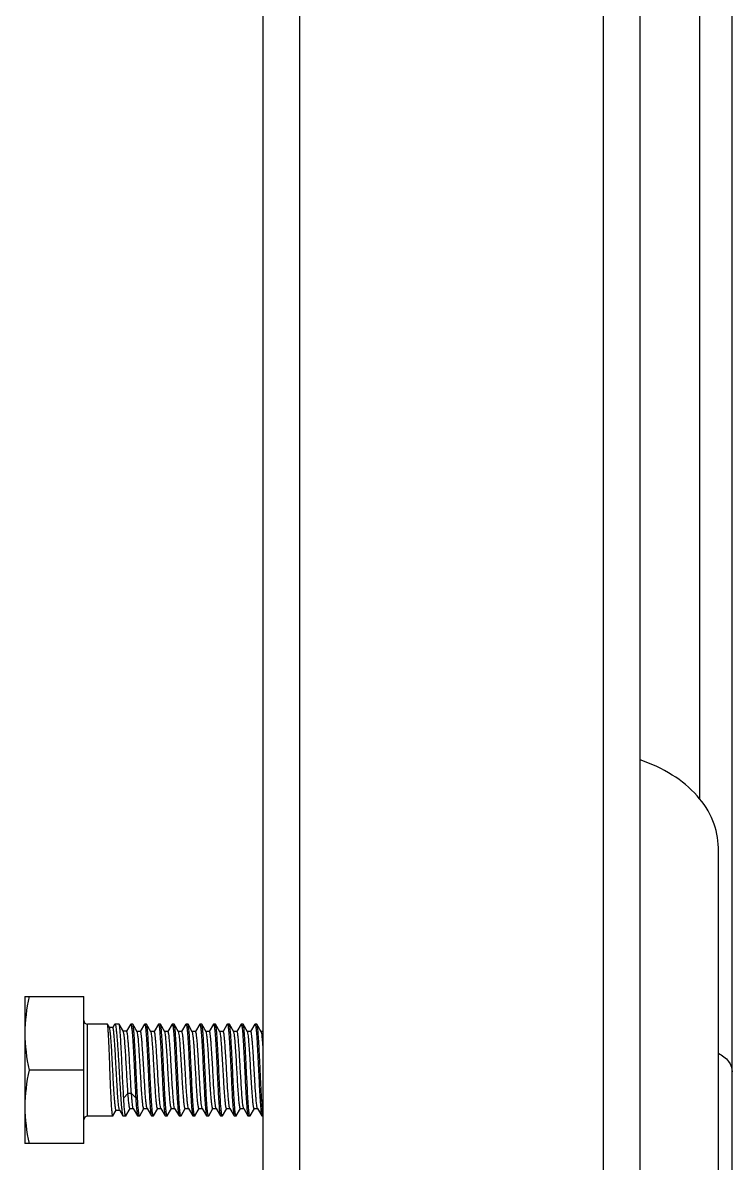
# Model space of a CAD drawing. Extents: x 4995099 to 5303443, y 4627657 to 4889583.
# Drawn here: x 5050194 to 5051052, y 4774135 to 4775515 of the extents above; entities that cross this region are included whole.
import ezdxf

# ---------------------------------------------------------------- set-up
doc = ezdxf.new("R2010")
doc.units = 0
doc.header["$LTSCALE"] = 1000
doc.header["$MEASUREMENT"] = 0
doc.layers.get('0').update_dxf_attribs({"color": 4, "linetype": 'CONTINUOUS'})

msp = doc.modelspace()

# ---------------------------------------------------------------- linework, layer by layer
at = {"linetype": 'Continuous'}
for p, q in [((5051051.9, 4773846.1), (5051051.9, 4777613.2)), ((5051013, 4774575.1), (5051013, 4777448.8)), ((5050484.7, 4773519.2), (5050484.7, 4777218.7)), ((5050529.2, 4773519.2), (5050529.2, 4777218.7)), ((5050896.2, 4773519.2), (5050896.2, 4777218.7)), ((5050940.7, 4773519.2), (5050940.7, 4777218.7)), ((5051035.2, 4773241.1), (5051035.2, 4774516.8)), ((5050196.6, 4774336.6), (5050267.8, 4774336.6)), ((5050196.6, 4774336.6), (5050196.6, 4774158.7)), ((5050267.8, 4774158.7), (5050267.8, 4774336.6)), ((5050296.3, 4774303.3), (5050272.3, 4774303.3)), ((5050272.3, 4774192), (5050272.3, 4774303.3)), ((5050296.4, 4774303.2), (5050296.3, 4774303.3)), ((5050298.8, 4774299.1), (5050296.4, 4774303.2)), ((5050302.9, 4774299.1), (5050298.8, 4774299.1)), ((5050298.9, 4774298.8), (5050298.8, 4774299.1)), ((5050305, 4774303), (5050302.8, 4774299.1)), ((5050305, 4774303), (5050305.4, 4774303.3)), ((5050310.4, 4774303.3), (5050305.4, 4774303.3)), ((5050310.6, 4774303.1), (5050310.4, 4774303.3)), ((5050315.7, 4774294.3), (5050310.6, 4774303.1)), ((5050319.6, 4774294.6), (5050315.6, 4774294.6)), ((5050324.4, 4774303), (5050319.5, 4774294.6)), ((5050324.4, 4774303), (5050324.6, 4774303.3)), ((5050326.9, 4774303.3), (5050324.6, 4774303.3)), ((5050327.1, 4774303.1), (5050326.9, 4774303.3)), ((5050332.4, 4774294), (5050327.1, 4774303.1)), ((5050336.3, 4774294.3), (5050332.3, 4774294.3)), ((5050341.3, 4774303.1), (5050336.2, 4774294.3)), ((5050341.3, 4774303.1), (5050341.5, 4774303.3)), ((5050343.6, 4774303.3), (5050341.5, 4774303.3)), ((5050343.8, 4774303.1), (5050343.6, 4774303.3)), ((5050349.1, 4774294), (5050343.8, 4774303.1)), ((5050353, 4774294.3), (5050348.9, 4774294.3)), ((5050358, 4774303.1), (5050352.9, 4774294.3)), ((5050358, 4774303.1), (5050358.2, 4774303.3)), ((5050360.3, 4774303.3), (5050358.2, 4774303.3)), ((5050360.5, 4774303.1), (5050360.3, 4774303.3)), ((5050365.8, 4774294), (5050360.5, 4774303.1)), ((5050369.7, 4774294.3), (5050365.6, 4774294.3)), ((5050374.6, 4774303.1), (5050369.5, 4774294.3)), ((5050374.6, 4774303.1), (5050374.9, 4774303.3)), ((5050377, 4774303.3), (5050374.9, 4774303.3)), ((5050377.2, 4774303.1), (5050377, 4774303.3)), ((5050382.4, 4774294), (5050377.2, 4774303.1)), ((5050386.3, 4774294.3), (5050382.3, 4774294.3)), ((5050391.3, 4774303.1), (5050386.2, 4774294.3)), ((5050391.3, 4774303.1), (5050391.5, 4774303.3)), ((5050393.6, 4774303.3), (5050391.5, 4774303.3)), ((5050393.9, 4774303.1), (5050393.6, 4774303.3)), ((5050399.1, 4774294), (5050393.9, 4774303.1)), ((5050403, 4774294.3), (5050399, 4774294.3)), ((5050408, 4774303.1), (5050402.9, 4774294.3)), ((5050408, 4774303.1), (5050408.2, 4774303.3)), ((5050410.3, 4774303.3), (5050408.2, 4774303.3)), ((5050410.5, 4774303.1), (5050410.3, 4774303.3)), ((5050415.8, 4774294), (5050410.5, 4774303.1)), ((5050419.7, 4774294.3), (5050415.7, 4774294.3)), ((5050424.7, 4774303.1), (5050419.6, 4774294.3)), ((5050424.7, 4774303.1), (5050424.9, 4774303.3)), ((5050427, 4774303.3), (5050424.9, 4774303.3)), ((5050427.2, 4774303.1), (5050427, 4774303.3)), ((5050432.5, 4774294), (5050427.2, 4774303.1)), ((5050436.4, 4774294.3), (5050432.4, 4774294.3)), ((5050441.4, 4774303.1), (5050436.3, 4774294.3)), ((5050441.4, 4774303.1), (5050441.6, 4774303.3)), ((5050443.7, 4774303.3), (5050441.6, 4774303.3)), ((5050443.9, 4774303.1), (5050443.7, 4774303.3)), ((5050449.2, 4774294), (5050443.9, 4774303.1)), ((5050453.1, 4774294.3), (5050449, 4774294.3)), ((5050458.1, 4774303.1), (5050452.9, 4774294.3)), ((5050458.1, 4774303.1), (5050458.3, 4774303.3)), ((5050460.4, 4774303.3), (5050458.3, 4774303.3)), ((5050460.6, 4774303.1), (5050460.4, 4774303.3)), ((5050465.9, 4774294), (5050460.6, 4774303.1)), ((5050469.8, 4774294.3), (5050465.7, 4774294.3)), ((5050474.7, 4774303.1), (5050469.6, 4774294.3)), ((5050474.7, 4774303.1), (5050475, 4774303.3)), ((5050477.1, 4774303.3), (5050475, 4774303.3)), ((5050477.3, 4774303.1), (5050477.1, 4774303.3)), ((5050482.5, 4774294), (5050477.3, 4774303.1)), ((5050484.7, 4774294.3), (5050482.4, 4774294.3)), ((5050267.8, 4774247.7), (5050201.6, 4774247.7)), ((5050381.3, 4774244.6), (5050381.1, 4774247.7)), ((5050395.7, 4774247.7), (5050395.9, 4774244.6)), ((5050321.3, 4774219.4), (5050316.1, 4774214)), ((5050325.5, 4774219.4), (5050321.3, 4774219.4)), ((5050330.7, 4774214), (5050325.5, 4774219.4)), ((5050303.1, 4774192.2), (5050307.2, 4774199.2)), ((5050307.1, 4774199.2), (5050311.1, 4774199.2)), ((5050311, 4774199.4), (5050315.1, 4774192.3)), ((5050318.8, 4774192.2), (5050323.9, 4774201)), ((5050323.8, 4774201), (5050327.8, 4774201)), ((5050327.7, 4774201.3), (5050332.9, 4774192.2)), ((5050335.5, 4774192.2), (5050340.6, 4774201)), ((5050340.5, 4774201), (5050344.5, 4774201)), ((5050344.4, 4774201.3), (5050344.3, 4774201.5)), ((5050344.4, 4774201.3), (5050349.6, 4774192.2)), ((5050352.1, 4774192.2), (5050357.3, 4774201)), ((5050357.2, 4774201), (5050361.2, 4774201)), ((5050361.1, 4774201.3), (5050361, 4774201.5)), ((5050361.1, 4774201.3), (5050366.3, 4774192.2)), ((5050368.8, 4774192.2), (5050374, 4774201)), ((5050373.8, 4774201), (5050377.9, 4774201)), ((5050377.7, 4774201.3), (5050377.6, 4774201.5)), ((5050377.7, 4774201.3), (5050383, 4774192.2)), ((5050385.5, 4774192.2), (5050390.6, 4774201)), ((5050390.5, 4774201), (5050394.6, 4774201)), ((5050394.4, 4774201.3), (5050399.7, 4774192.2)), ((5050402.2, 4774192.2), (5050407.3, 4774201)), ((5050407.2, 4774201), (5050411.2, 4774201)), ((5050411.1, 4774201.3), (5050411, 4774201.5)), ((5050411.1, 4774201.3), (5050416.4, 4774192.2)), ((5050418.9, 4774192.2), (5050424, 4774201)), ((5050423.9, 4774201), (5050427.9, 4774201)), ((5050427.8, 4774201.3), (5050427.7, 4774201.5)), ((5050427.8, 4774201.3), (5050433, 4774192.2)), ((5050435.6, 4774192.2), (5050440.7, 4774201)), ((5050440.6, 4774201), (5050444.6, 4774201)), ((5050444.5, 4774201.3), (5050444.3, 4774201.6)), ((5050444.5, 4774201.3), (5050449.7, 4774192.2)), ((5050452.2, 4774192.2), (5050457.4, 4774201)), ((5050457.2, 4774201), (5050461.3, 4774201)), ((5050461.2, 4774201.3), (5050466.4, 4774192.2)), ((5050468.9, 4774192.2), (5050474.1, 4774201)), ((5050473.9, 4774201), (5050478, 4774201)), ((5050477.8, 4774201.3), (5050477.7, 4774201.6)), ((5050477.8, 4774201.3), (5050483.1, 4774192.2)), ((5050303, 4774192), (5050272.3, 4774192)), ((5050303.1, 4774192.2), (5050303, 4774192)), ((5050315.1, 4774192.3), (5050315.4, 4774192)), ((5050318.6, 4774192), (5050315.4, 4774192)), ((5050318.8, 4774192.2), (5050318.6, 4774192)), ((5050335.2, 4774192), (5050333.2, 4774192)), ((5050335.5, 4774192.2), (5050335.2, 4774192)), ((5050349.6, 4774192.2), (5050349.8, 4774192)), ((5050351.9, 4774192), (5050349.8, 4774192)), ((5050352.1, 4774192.2), (5050351.9, 4774192)), ((5050366.3, 4774192.2), (5050366.5, 4774192)), ((5050368.6, 4774192), (5050366.5, 4774192)), ((5050368.8, 4774192.2), (5050368.6, 4774192)), ((5050383, 4774192.2), (5050383.2, 4774192)), ((5050385.3, 4774192), (5050383.2, 4774192)), ((5050385.5, 4774192.2), (5050385.3, 4774192)), ((5050402, 4774192), (5050399.9, 4774192)), ((5050402.2, 4774192.2), (5050402, 4774192)), ((5050416.4, 4774192.2), (5050416.6, 4774192)), ((5050418.7, 4774192), (5050416.6, 4774192)), ((5050418.9, 4774192.2), (5050418.7, 4774192)), ((5050433, 4774192.2), (5050433.3, 4774192)), ((5050435.3, 4774192), (5050433.3, 4774192)), ((5050435.6, 4774192.2), (5050435.3, 4774192)), ((5050449.7, 4774192.2), (5050449.9, 4774192)), ((5050452, 4774192), (5050449.9, 4774192)), ((5050452.2, 4774192.2), (5050452, 4774192)), ((5050466.4, 4774192.2), (5050466.6, 4774192)), ((5050468.7, 4774192), (5050466.6, 4774192)), ((5050468.9, 4774192.2), (5050468.7, 4774192)), ((5050483.1, 4774192.2), (5050483.3, 4774192)), ((5050484.7, 4774192), (5050483.3, 4774192)), ((5050267.8, 4774158.7), (5050196.6, 4774158.7))]:
    msp.add_line(p, q, dxfattribs=at)
msp.add_circle((5048410.5, 4773041), 1814.5, dxfattribs=at)
for centre, radius, start, end in [((5048410.5, 4773041), 1881.3, 6.8242, 173.1758), ((5050272.3, 4774307.7), 4.45, 180, 270), ((5050272.3, 4774187.6), 4.45, 90, 180)]:
    msp.add_arc(centre, radius, start, end, dxfattribs=at)
for points, knots in [([(5051035.2, 4774516.8), (5051035.2, 4774527.9), (5051030.4, 4774551.1), (5051010.3, 4774581.8), (5050979.4, 4774606.9), (5050954.3, 4774618.5), (5050940.8, 4774623.1)], [0, 0, 0, 0, 0.220446, 0.45627, 0.716078, 1, 1, 1, 1]), ([(5050299.5, 4774247.7), (5050299.3, 4774254.5), (5050298.9, 4774264.4), (5050298.4, 4774277.1), (5050298, 4774285.3), (5050297.6, 4774292.1), (5050297.3, 4774297.4), (5050296.9, 4774300.9), (5050296.7, 4774302.7), (5050296.4, 4774303.2)], [0, 0, 0, 0, 0.36864, 0.53657, 0.68548, 0.810114, 0.906077, 0.97003, 1, 1, 1, 1]), ([(5050307.1, 4774199.2), (5050306.9, 4774199.2), (5050306.7, 4774199.6), (5050306.5, 4774200.2), (5050306.2, 4774201.4), (5050305.9, 4774203.8), (5050305.4, 4774207.8), (5050304.9, 4774213.7), (5050304.4, 4774221), (5050303.9, 4774229.2), (5050303.4, 4774238.1), (5050302.8, 4774250.5), (5050302.1, 4774262.7), (5050301.5, 4774274.4), (5050301, 4774281.9), (5050300.5, 4774288.2), (5050300, 4774293.2), (5050299.5, 4774296.6), (5050299.2, 4774298.3), (5050298.9, 4774298.8)], [0, 0, 0, 0, 0.003488, 0.010904, 0.022688, 0.038824, 0.083607, 0.143647, 0.216697, 0.300025, 0.390537, 0.484902, 0.671459, 0.756962, 0.833182, 0.897479, 0.947675, 0.982144, 1, 1, 1, 1]), ([(5050311, 4774199.4), (5050310.7, 4774200), (5050310.4, 4774201.8), (5050309.8, 4774205.3), (5050309.4, 4774210.5), (5050308.9, 4774217.1), (5050308.4, 4774224.8), (5050307.7, 4774236.6), (5050307, 4774248.9), (5050306.4, 4774261.3), (5050305.9, 4774270.1), (5050305.4, 4774278.1), (5050304.9, 4774285.1), (5050304.4, 4774290.8), (5050304, 4774295), (5050303.5, 4774297.6), (5050303.2, 4774298.7), (5050303, 4774299.1), (5050302.9, 4774299.1)], [0, 0, 0, 0, 0.018844, 0.055045, 0.107437, 0.174076, 0.252464, 0.339678, 0.527511, 0.621285, 0.710453, 0.791854, 0.862644, 0.920393, 0.963178, 0.989688, 0.996707, 1, 1, 1, 1]), ([(5050305.4, 4774303.3), (5050305.5, 4774303.3), (5050305.8, 4774302.8), (5050306.3, 4774301.5), (5050306.8, 4774298.4), (5050307.4, 4774293.3), (5050308, 4774286.5), (5050308.6, 4774278.2), (5050309.3, 4774268.7), (5050309.9, 4774258.4), (5050310.3, 4774251.3), (5050310.5, 4774247.7)], [0, 0, 0, 0, 0.007547, 0.022985, 0.080637, 0.173055, 0.296975, 0.447746, 0.61965, 0.806111, 1, 1, 1, 1]), ([(5050314.4, 4774247.7), (5050314.1, 4774254.4), (5050313.6, 4774264.3), (5050313, 4774276.8), (5050312.5, 4774285), (5050312.1, 4774291.8), (5050311.6, 4774297.2), (5050311.1, 4774300.7), (5050310.9, 4774302.6), (5050310.6, 4774303.1)], [0, 0, 0, 0, 0.365079, 0.53175, 0.679987, 0.804667, 0.901508, 0.967249, 1, 1, 1, 1]), ([(5050321.3, 4774219.4), (5050320.8, 4774227), (5050320.1, 4774238.8), (5050319.2, 4774254.4), (5050318.6, 4774266.1), (5050317.9, 4774276.4), (5050317.3, 4774283.9), (5050316.8, 4774288.7), (5050316.5, 4774291.3), (5050316.1, 4774293.1), (5050315.9, 4774294), (5050315.7, 4774294.3)], [0, 0, 0, 0, 0.303539, 0.468638, 0.62733, 0.768529, 0.882427, 0.926602, 0.961222, 0.985757, 1, 1, 1, 1]), ([(5050325.5, 4774219.4), (5050325.2, 4774223.2), (5050324.7, 4774231.2), (5050324, 4774243.5), (5050323.3, 4774256.1), (5050322.6, 4774268.1), (5050322, 4774277.2), (5050321.5, 4774283.5), (5050321.1, 4774287.3), (5050320.8, 4774290.3), (5050320.4, 4774292.6), (5050320.1, 4774293.8), (5050319.8, 4774294.6), (5050319.6, 4774294.6)], [0, 0, 0, 0, 0.15003, 0.317321, 0.489066, 0.652114, 0.794019, 0.853588, 0.904016, 0.944371, 0.97394, 0.992316, 1, 1, 1, 1]), ([(5050324.6, 4774303.3), (5050324.8, 4774303.3), (5050325, 4774302.8), (5050325.2, 4774302.1), (5050325.5, 4774300.7), (5050325.9, 4774297.9), (5050326.4, 4774293.3), (5050326.9, 4774286.5), (5050327.4, 4774278.2), (5050327.9, 4774268.7), (5050328.5, 4774258.4), (5050328.8, 4774251.3), (5050329, 4774247.7)], [0, 0, 0, 0, 0.006868, 0.022, 0.046199, 0.079427, 0.17181, 0.295831, 0.44681, 0.618994, 0.805771, 1, 1, 1, 1]), ([(5050331.1, 4774247.7), (5050330.8, 4774254.4), (5050330.3, 4774264.2), (5050329.6, 4774276.8), (5050329.1, 4774284.9), (5050328.7, 4774291.7), (5050328.2, 4774297.1), (5050327.7, 4774300.6), (5050327.4, 4774302.5), (5050327.1, 4774303.1)], [0, 0, 0, 0, 0.364025, 0.530311, 0.678341, 0.803035, 0.90014, 0.966414, 1, 1, 1, 1]), ([(5050340.5, 4774201), (5050340.4, 4774201), (5050340.1, 4774201.4), (5050339.8, 4774202.4), (5050339.3, 4774204.9), (5050338.9, 4774208.9), (5050338.4, 4774214.3), (5050337.9, 4774220.9), (5050337.4, 4774228.5), (5050336.9, 4774236.7), (5050336.3, 4774248.3), (5050335.6, 4774259.7), (5050334.9, 4774270.6), (5050334.5, 4774277.7), (5050334, 4774283.8), (5050333.5, 4774288.5), (5050333, 4774291.8), (5050332.7, 4774293.5), (5050332.4, 4774294)], [0, 0, 0, 0, 0.003515, 0.010772, 0.037949, 0.081609, 0.140308, 0.211978, 0.294061, 0.383612, 0.477415, 0.664253, 0.750571, 0.827952, 0.893624, 0.945254, 0.981055, 1, 1, 1, 1]), ([(5050344.3, 4774201.5), (5050344, 4774202.1), (5050343.7, 4774204), (5050343.2, 4774207.5), (5050342.7, 4774212.4), (5050342, 4774221.3), (5050341.2, 4774234.2), (5050340.5, 4774248), (5050339.8, 4774259.3), (5050339.3, 4774267.4), (5050338.8, 4774274.9), (5050338.3, 4774281.3), (5050337.9, 4774286.6), (5050337.4, 4774290.5), (5050337, 4774292.9), (5050336.6, 4774293.9), (5050336.4, 4774294.3), (5050336.3, 4774294.3)], [0, 0, 0, 0, 0.022098, 0.060554, 0.114206, 0.18123, 0.34569, 0.53115, 0.623722, 0.711849, 0.792446, 0.862698, 0.92016, 0.962863, 0.989437, 0.99654, 1, 1, 1, 1]), ([(5050341.5, 4774303.3), (5050341.6, 4774303.3), (5050341.9, 4774302.8), (5050342.1, 4774302.1), (5050342.3, 4774300.7), (5050342.7, 4774297.9), (5050343.1, 4774293.3), (5050343.6, 4774286.5), (5050344.1, 4774278.1), (5050344.6, 4774268.7), (5050345.2, 4774258.4), (5050345.5, 4774251.3), (5050345.7, 4774247.7)], [0, 0, 0, 0, 0.006693, 0.021771, 0.045952, 0.079179, 0.171588, 0.295652, 0.446676, 0.6189, 0.805722, 1, 1, 1, 1]), ([(5050347.8, 4774247.7), (5050347.4, 4774254.4), (5050347, 4774264.2), (5050346.3, 4774276.8), (5050345.8, 4774284.9), (5050345.3, 4774291.7), (5050344.9, 4774297.1), (5050344.4, 4774300.6), (5050344.1, 4774302.5), (5050343.8, 4774303.1)], [0, 0, 0, 0, 0.364027, 0.530312, 0.678339, 0.803032, 0.900139, 0.966415, 1, 1, 1, 1]), ([(5050357.2, 4774201), (5050357, 4774201), (5050356.8, 4774201.4), (5050356.5, 4774202.4), (5050356, 4774204.9), (5050355.6, 4774208.9), (5050355.1, 4774214.3), (5050354.6, 4774220.9), (5050354.1, 4774228.5), (5050353.6, 4774236.7), (5050352.9, 4774248.3), (5050352.3, 4774259.7), (5050351.6, 4774270.6), (5050351.1, 4774277.7), (5050350.6, 4774283.8), (5050350.2, 4774288.5), (5050349.7, 4774291.8), (5050349.4, 4774293.5), (5050349.1, 4774294)], [0, 0, 0, 0, 0.003515, 0.010772, 0.037949, 0.081609, 0.140308, 0.211978, 0.294061, 0.383612, 0.477415, 0.664253, 0.750571, 0.827952, 0.893624, 0.945254, 0.981055, 1, 1, 1, 1]), ([(5050361, 4774201.5), (5050360.7, 4774202.1), (5050360.4, 4774204), (5050359.9, 4774207.5), (5050359.4, 4774212.5), (5050358.7, 4774221.3), (5050357.9, 4774234.3), (5050357.1, 4774248), (5050356.5, 4774259.4), (5050356, 4774267.5), (5050355.5, 4774274.9), (5050355, 4774281.3), (5050354.5, 4774286.6), (5050354.1, 4774290.5), (5050353.7, 4774292.9), (5050353.3, 4774293.9), (5050353.1, 4774294.3), (5050353, 4774294.3)], [0, 0, 0, 0, 0.022237, 0.060809, 0.11455, 0.181633, 0.346125, 0.531524, 0.624042, 0.712107, 0.792639, 0.862829, 0.920237, 0.962898, 0.989446, 0.996542, 1, 1, 1, 1]), ([(5050358.2, 4774303.3), (5050358.3, 4774303.3), (5050358.6, 4774302.8), (5050358.7, 4774302.1), (5050359, 4774300.7), (5050359.4, 4774297.9), (5050359.8, 4774293.3), (5050360.3, 4774286.5), (5050360.8, 4774278.1), (5050361.3, 4774268.7), (5050361.8, 4774258.4), (5050362.2, 4774251.3), (5050362.4, 4774247.7)], [0, 0, 0, 0, 0.006696, 0.021778, 0.045963, 0.079194, 0.171608, 0.295673, 0.446692, 0.618909, 0.805729, 1, 1, 1, 1]), ([(5050364.4, 4774247.7), (5050364.1, 4774254.4), (5050363.7, 4774264.2), (5050363, 4774276.8), (5050362.5, 4774284.9), (5050362, 4774291.7), (5050361.6, 4774297.1), (5050361.1, 4774300.6), (5050360.8, 4774302.5), (5050360.5, 4774303.1)], [0, 0, 0, 0, 0.364034, 0.530325, 0.678352, 0.803041, 0.900142, 0.966414, 1, 1, 1, 1]), ([(5050373.8, 4774201), (5050373.7, 4774201), (5050373.5, 4774201.4), (5050373.2, 4774202.4), (5050372.7, 4774204.9), (5050372.3, 4774208.9), (5050371.8, 4774214.3), (5050371.3, 4774220.9), (5050370.8, 4774228.5), (5050370.3, 4774236.7), (5050369.6, 4774248.3), (5050369, 4774259.7), (5050368.3, 4774270.6), (5050367.8, 4774277.7), (5050367.3, 4774283.8), (5050366.9, 4774288.5), (5050366.4, 4774291.8), (5050366.1, 4774293.5), (5050365.8, 4774294)], [0, 0, 0, 0, 0.003515, 0.010772, 0.037949, 0.081609, 0.140308, 0.211978, 0.294061, 0.383612, 0.477416, 0.664253, 0.750571, 0.827952, 0.893624, 0.945254, 0.981055, 1, 1, 1, 1]), ([(5050377.6, 4774201.5), (5050377.4, 4774202.2), (5050377, 4774204), (5050376.6, 4774207.6), (5050376.1, 4774212.5), (5050375.4, 4774221.4), (5050374.6, 4774234.3), (5050373.8, 4774248), (5050373.2, 4774259.4), (5050372.7, 4774267.5), (5050372.2, 4774274.9), (5050371.7, 4774281.3), (5050371.2, 4774286.6), (5050370.8, 4774290.5), (5050370.3, 4774292.9), (5050370, 4774293.9), (5050369.8, 4774294.3), (5050369.7, 4774294.3)], [0, 0, 0, 0, 0.022376, 0.061065, 0.114893, 0.182035, 0.346559, 0.531898, 0.624361, 0.712364, 0.792832, 0.86296, 0.920314, 0.962934, 0.989455, 0.996544, 1, 1, 1, 1]), ([(5050374.9, 4774303.3), (5050375, 4774303.3), (5050375.2, 4774302.8), (5050375.4, 4774302.1), (5050375.7, 4774300.7), (5050376.1, 4774297.9), (5050376.5, 4774293.3), (5050377, 4774286.5), (5050377.5, 4774278.2), (5050378, 4774268.7), (5050378.5, 4774258.4), (5050378.9, 4774251.3), (5050379, 4774247.7)], [0, 0, 0, 0, 0.006683, 0.021751, 0.045922, 0.07914, 0.171535, 0.295594, 0.446618, 0.618857, 0.805703, 1, 1, 1, 1]), ([(5050381.1, 4774247.7), (5050380.8, 4774254.4), (5050380.3, 4774264.2), (5050379.7, 4774276.8), (5050379.2, 4774284.9), (5050378.7, 4774291.7), (5050378.3, 4774297.1), (5050377.8, 4774300.6), (5050377.5, 4774302.5), (5050377.2, 4774303.1)], [0, 0, 0, 0, 0.364016, 0.530299, 0.678328, 0.803022, 0.900132, 0.966412, 1, 1, 1, 1]), ([(5050386.5, 4774245.1), (5050386.2, 4774251), (5050385.7, 4774259.5), (5050385, 4774270.5), (5050384.5, 4774277.6), (5050384, 4774283.7), (5050383.6, 4774288.5), (5050383, 4774291.8), (5050382.7, 4774293.5), (5050382.4, 4774294)], [0, 0, 0, 0, 0.357179, 0.522363, 0.670515, 0.796289, 0.895183, 0.963748, 1, 1, 1, 1]), ([(5050390.7, 4774245.1), (5050390.5, 4774248.3), (5050390.1, 4774254.5), (5050389.6, 4774263.5), (5050389.1, 4774271.9), (5050388.6, 4774279.3), (5050388, 4774285.3), (5050387.6, 4774289.5), (5050387.2, 4774292), (5050386.9, 4774293.2), (5050386.7, 4774293.9), (5050386.5, 4774294.3), (5050386.3, 4774294.3)], [0, 0, 0, 0, 0.191103, 0.376469, 0.548513, 0.700189, 0.825314, 0.918839, 0.952565, 0.977198, 0.992701, 1, 1, 1, 1]), ([(5050391.5, 4774303.3), (5050391.7, 4774303.3), (5050391.9, 4774302.8), (5050392.1, 4774302.1), (5050392.4, 4774300.7), (5050392.7, 4774297.9), (5050393.2, 4774293.3), (5050393.7, 4774286.5), (5050394.2, 4774278.2), (5050394.7, 4774268.7), (5050395.2, 4774258.4), (5050395.5, 4774251.3), (5050395.7, 4774247.7)], [0, 0, 0, 0, 0.006671, 0.021725, 0.045886, 0.079098, 0.171491, 0.295553, 0.446588, 0.618835, 0.805687, 1, 1, 1, 1]), ([(5050397.8, 4774247.7), (5050397.5, 4774254.4), (5050397, 4774264.2), (5050396.4, 4774276.8), (5050395.9, 4774284.9), (5050395.4, 4774291.7), (5050395, 4774297.1), (5050394.4, 4774300.6), (5050394.2, 4774302.5), (5050393.9, 4774303.1)], [0, 0, 0, 0, 0.364022, 0.530315, 0.678347, 0.803036, 0.900137, 0.966413, 1, 1, 1, 1]), ([(5050407.2, 4774201), (5050407.1, 4774201), (5050406.8, 4774201.4), (5050406.5, 4774202.4), (5050406.1, 4774204.9), (5050405.6, 4774208.9), (5050405.1, 4774214.3), (5050404.6, 4774220.9), (5050404.1, 4774228.5), (5050403.7, 4774236.7), (5050403, 4774248.3), (5050402.3, 4774259.7), (5050401.7, 4774270.6), (5050401.2, 4774277.7), (5050400.7, 4774283.8), (5050400.2, 4774288.5), (5050399.7, 4774291.8), (5050399.4, 4774293.5), (5050399.1, 4774294)], [0, 0, 0, 0, 0.003516, 0.010772, 0.037949, 0.081609, 0.140308, 0.211978, 0.294061, 0.383612, 0.477416, 0.664254, 0.750571, 0.827952, 0.893624, 0.945254, 0.981055, 1, 1, 1, 1]), ([(5050411, 4774201.5), (5050410.7, 4774202.2), (5050410.4, 4774204.1), (5050409.9, 4774207.6), (5050409.4, 4774212.6), (5050408.8, 4774221.5), (5050408, 4774234.4), (5050407.2, 4774248.1), (5050406.5, 4774259.5), (5050406, 4774267.5), (5050405.5, 4774274.9), (5050405.1, 4774281.4), (5050404.6, 4774286.6), (5050404.1, 4774290.5), (5050403.7, 4774292.9), (5050403.4, 4774293.9), (5050403.1, 4774294.3), (5050403, 4774294.3)], [0, 0, 0, 0, 0.022654, 0.061574, 0.115578, 0.182837, 0.347426, 0.532643, 0.624999, 0.712877, 0.793216, 0.863221, 0.920468, 0.963004, 0.989473, 0.996549, 1, 1, 1, 1]), ([(5050408.2, 4774303.3), (5050408.4, 4774303.3), (5050408.6, 4774302.8), (5050408.8, 4774302.1), (5050409.1, 4774300.7), (5050409.4, 4774297.9), (5050409.9, 4774293.3), (5050410.4, 4774286.5), (5050410.9, 4774278.2), (5050411.4, 4774268.7), (5050411.9, 4774258.4), (5050412.2, 4774251.3), (5050412.4, 4774247.7)], [0, 0, 0, 0, 0.006673, 0.021728, 0.04589, 0.079102, 0.171488, 0.295544, 0.446579, 0.618833, 0.80569, 1, 1, 1, 1]), ([(5050414.5, 4774247.7), (5050414.2, 4774254.4), (5050413.7, 4774264.2), (5050413, 4774276.8), (5050412.6, 4774284.9), (5050412.1, 4774291.7), (5050411.6, 4774297.1), (5050411.1, 4774300.6), (5050410.9, 4774302.5), (5050410.5, 4774303.1)], [0, 0, 0, 0, 0.364021, 0.530312, 0.678344, 0.803036, 0.900139, 0.966413, 1, 1, 1, 1]), ([(5050423.9, 4774201), (5050423.8, 4774201), (5050423.5, 4774201.4), (5050423.2, 4774202.4), (5050422.8, 4774204.9), (5050422.3, 4774208.9), (5050421.8, 4774214.3), (5050421.3, 4774220.9), (5050420.8, 4774228.5), (5050420.3, 4774236.7), (5050419.7, 4774248.3), (5050419, 4774259.7), (5050418.4, 4774270.6), (5050417.9, 4774277.7), (5050417.4, 4774283.8), (5050416.9, 4774288.5), (5050416.4, 4774291.8), (5050416.1, 4774293.5), (5050415.8, 4774294)], [0, 0, 0, 0, 0.003516, 0.010771, 0.037949, 0.081609, 0.140308, 0.211978, 0.294061, 0.383613, 0.477416, 0.664254, 0.750571, 0.827952, 0.893624, 0.945254, 0.981055, 1, 1, 1, 1]), ([(5050427.7, 4774201.5), (5050427.4, 4774202.2), (5050427.1, 4774204.1), (5050426.6, 4774207.7), (5050426.1, 4774212.6), (5050425.4, 4774221.5), (5050424.6, 4774234.4), (5050423.9, 4774248.2), (5050423.2, 4774259.5), (5050422.7, 4774267.6), (5050422.2, 4774275), (5050421.8, 4774281.4), (5050421.3, 4774286.6), (5050420.8, 4774290.5), (5050420.4, 4774292.9), (5050420.1, 4774293.9), (5050419.8, 4774294.3), (5050419.7, 4774294.3)], [0, 0, 0, 0, 0.022792, 0.061828, 0.11592, 0.183237, 0.347858, 0.533014, 0.625317, 0.713133, 0.793408, 0.863351, 0.920544, 0.963039, 0.989482, 0.996551, 1, 1, 1, 1]), ([(5050424.9, 4774303.3), (5050425, 4774303.3), (5050425.3, 4774302.8), (5050425.5, 4774302.1), (5050425.7, 4774300.7), (5050426.1, 4774297.9), (5050426.6, 4774293.3), (5050427, 4774286.5), (5050427.6, 4774278.2), (5050428.1, 4774268.7), (5050428.6, 4774258.4), (5050428.9, 4774251.3), (5050429.1, 4774247.7)], [0, 0, 0, 0, 0.006683, 0.021749, 0.045921, 0.079139, 0.171536, 0.295597, 0.446627, 0.618868, 0.805705, 1, 1, 1, 1]), ([(5050431.2, 4774247.7), (5050430.9, 4774254.4), (5050430.4, 4774264.2), (5050429.7, 4774276.8), (5050429.2, 4774284.9), (5050428.8, 4774291.7), (5050428.3, 4774297.1), (5050427.8, 4774300.6), (5050427.5, 4774302.5), (5050427.2, 4774303.1)], [0, 0, 0, 0, 0.364024, 0.530311, 0.678341, 0.803035, 0.90014, 0.966414, 1, 1, 1, 1]), ([(5050440.6, 4774201), (5050440.5, 4774201), (5050440.2, 4774201.4), (5050439.9, 4774202.4), (5050439.4, 4774204.9), (5050439, 4774208.9), (5050438.5, 4774214.3), (5050438, 4774220.9), (5050437.5, 4774228.5), (5050437, 4774236.7), (5050436.4, 4774248.3), (5050435.7, 4774259.7), (5050435, 4774270.6), (5050434.5, 4774277.7), (5050434.1, 4774283.8), (5050433.6, 4774288.5), (5050433.1, 4774291.8), (5050432.8, 4774293.5), (5050432.5, 4774294)], [0, 0, 0, 0, 0.003516, 0.010771, 0.037949, 0.081609, 0.140308, 0.211978, 0.294061, 0.383613, 0.477416, 0.664254, 0.750571, 0.827952, 0.893624, 0.945254, 0.981055, 1, 1, 1, 1]), ([(5050444.3, 4774201.6), (5050444.1, 4774202.2), (5050443.7, 4774204.1), (5050443.3, 4774207.7), (5050442.8, 4774212.7), (5050442.1, 4774221.6), (5050441.3, 4774234.5), (5050440.5, 4774248.2), (5050439.9, 4774259.5), (5050439.4, 4774267.6), (5050438.9, 4774275), (5050438.4, 4774281.4), (5050438, 4774286.7), (5050437.5, 4774290.5), (5050437.1, 4774292.9), (5050436.7, 4774293.9), (5050436.5, 4774294.3), (5050436.4, 4774294.3)], [0, 0, 0, 0, 0.022931, 0.062083, 0.116262, 0.183637, 0.34829, 0.533386, 0.625634, 0.713389, 0.793599, 0.863481, 0.920621, 0.963074, 0.989491, 0.996553, 1, 1, 1, 1]), ([(5050441.6, 4774303.3), (5050441.7, 4774303.3), (5050442, 4774302.8), (5050442.2, 4774302.1), (5050442.4, 4774300.7), (5050442.8, 4774297.9), (5050443.2, 4774293.3), (5050443.7, 4774286.5), (5050444.2, 4774278.1), (5050444.7, 4774268.7), (5050445.3, 4774258.4), (5050445.6, 4774251.3), (5050445.8, 4774247.7)], [0, 0, 0, 0, 0.006692, 0.02177, 0.045951, 0.079177, 0.171585, 0.295649, 0.446674, 0.618898, 0.805721, 1, 1, 1, 1]), ([(5050446.4, 4774276.3), (5050446.2, 4774279.8), (5050445.9, 4774286), (5050445.3, 4774293.2), (5050444.9, 4774297.8), (5050444.6, 4774300.2), (5050444.3, 4774301.9), (5050444.1, 4774302.8), (5050443.9, 4774303.1)], [0, 0, 0, 0, 0.386254, 0.691736, 0.808776, 0.899775, 0.963628, 1, 1, 1, 1]), ([(5050451.6, 4774271.7), (5050451.5, 4774274.5), (5050451.1, 4774279.7), (5050450.5, 4774286.3), (5050450, 4774290.7), (5050449.5, 4774293), (5050449.3, 4774293.8), (5050449.2, 4774294)], [0, 0, 0, 0, 0.381097, 0.684377, 0.893928, 0.960143, 1, 1, 1, 1]), ([(5050455.8, 4774271.7), (5050455.6, 4774274.8), (5050455.3, 4774279.2), (5050454.8, 4774284.7), (5050454.5, 4774288), (5050454.2, 4774290.6), (5050453.8, 4774292.5), (5050453.6, 4774293.6), (5050453.2, 4774294.3), (5050453.1, 4774294.3)], [0, 0, 0, 0, 0.410879, 0.581806, 0.725913, 0.840918, 0.925076, 0.977487, 1, 1, 1, 1]), ([(5050458.3, 4774303.3), (5050458.5, 4774303.3), (5050458.8, 4774302.4), (5050459, 4774301.2), (5050459.4, 4774298.9), (5050459.7, 4774295.8), (5050460, 4774291.9), (5050460.5, 4774285.3), (5050460.8, 4774280), (5050461, 4774276.3)], [0, 0, 0, 0, 0.021095, 0.073096, 0.157182, 0.272316, 0.416719, 0.588047, 1, 1, 1, 1]), ([(5050464.5, 4774247.7), (5050464.2, 4774254.4), (5050463.8, 4774264.2), (5050463.1, 4774276.8), (5050462.6, 4774284.9), (5050462.1, 4774291.7), (5050461.7, 4774297.1), (5050461.2, 4774300.6), (5050460.9, 4774302.5), (5050460.6, 4774303.1)], [0, 0, 0, 0, 0.364034, 0.530327, 0.678354, 0.803043, 0.900143, 0.966415, 1, 1, 1, 1]), ([(5050473.9, 4774201), (5050473.8, 4774201), (5050473.6, 4774201.4), (5050473.2, 4774202.4), (5050472.8, 4774204.9), (5050472.4, 4774208.9), (5050471.9, 4774214.3), (5050471.4, 4774220.9), (5050470.9, 4774228.5), (5050470.4, 4774236.7), (5050469.7, 4774248.3), (5050469.1, 4774259.7), (5050468.4, 4774270.6), (5050467.9, 4774277.7), (5050467.4, 4774283.8), (5050467, 4774288.5), (5050466.5, 4774291.8), (5050466.1, 4774293.5), (5050465.9, 4774294)], [0, 0, 0, 0, 0.003516, 0.010771, 0.037949, 0.081609, 0.140308, 0.211978, 0.294061, 0.383613, 0.477416, 0.664254, 0.750571, 0.827952, 0.893624, 0.945254, 0.981055, 1, 1, 1, 1]), ([(5050477.7, 4774201.6), (5050477.4, 4774202.3), (5050477.1, 4774204.2), (5050476.6, 4774207.8), (5050476.2, 4774212.8), (5050475.5, 4774221.6), (5050474.7, 4774234.6), (5050473.9, 4774248.3), (5050473.2, 4774259.6), (5050472.8, 4774267.7), (5050472.3, 4774275), (5050471.8, 4774281.4), (5050471.3, 4774286.7), (5050470.9, 4774290.5), (5050470.4, 4774292.9), (5050470.1, 4774293.9), (5050469.9, 4774294.3), (5050469.8, 4774294.3)], [0, 0, 0, 0, 0.023208, 0.06259, 0.116944, 0.184435, 0.349152, 0.534126, 0.626268, 0.713899, 0.79398, 0.86374, 0.920773, 0.963144, 0.989509, 0.996558, 1, 1, 1, 1]), ([(5050475, 4774303.3), (5050475.1, 4774303.3), (5050475.3, 4774302.8), (5050475.5, 4774302.1), (5050475.8, 4774300.7), (5050476.2, 4774297.9), (5050476.6, 4774293.3), (5050477.1, 4774286.5), (5050477.6, 4774278.2), (5050478.1, 4774268.7), (5050478.6, 4774258.4), (5050479, 4774251.3), (5050479.1, 4774247.7)], [0, 0, 0, 0, 0.006682, 0.021748, 0.045918, 0.079135, 0.171528, 0.295585, 0.446611, 0.618853, 0.805701, 1, 1, 1, 1]), ([(5050481.2, 4774247.7), (5050480.9, 4774254.4), (5050480.4, 4774264.2), (5050479.8, 4774276.8), (5050479.3, 4774284.9), (5050478.8, 4774291.7), (5050478.4, 4774297.1), (5050477.9, 4774300.6), (5050477.6, 4774302.5), (5050477.3, 4774303.1)], [0, 0, 0, 0, 0.364017, 0.530302, 0.678331, 0.803024, 0.900132, 0.966412, 1, 1, 1, 1]), ([(5050484.7, 4774276.2), (5050484.5, 4774278.5), (5050484.2, 4774282.5), (5050483.7, 4774287.9), (5050483.2, 4774291.5), (5050482.9, 4774293.5), (5050482.5, 4774294)], [0, 0, 0, 0, 0.381924, 0.683092, 0.891493, 1, 1, 1, 1]), ([(5050447.9, 4774247.7), (5050447.7, 4774250.2), (5050447.3, 4774259.7), (5050446.8, 4774269.3), (5050446.4, 4774276.3)], [0, 0, 0, 0, 0.261816, 1, 1, 1, 1]), ([(5050461, 4774276.3), (5050461.1, 4774274.1), (5050461.6, 4774264.5), (5050462.1, 4774255), (5050462.4, 4774247.7)], [0, 0, 0, 0, 0.233581, 1, 1, 1, 1]), ([(5050457.2, 4774201), (5050457.1, 4774201), (5050456.8, 4774201.8), (5050456.5, 4774202.9), (5050456.1, 4774204.9), (5050455.8, 4774207.6), (5050455.5, 4774211.1), (5050455, 4774216.8), (5050454.4, 4774225.2), (5050453.7, 4774236.4), (5050453, 4774248.3), (5050452.4, 4774260.1), (5050451.9, 4774267.9), (5050451.6, 4774271.7)], [0, 0, 0, 0, 0.007549, 0.025288, 0.053782, 0.092698, 0.14142, 0.199125, 0.337396, 0.498012, 0.669894, 0.841157, 1, 1, 1, 1]), ([(5050461.2, 4774201.3), (5050461, 4774201.6), (5050460.8, 4774202.4), (5050460.2, 4774205.1), (5050459.7, 4774210), (5050459.1, 4774217.7), (5050458.4, 4774227.2), (5050457.8, 4774238), (5050456.9, 4774253), (5050456.3, 4774264.3), (5050455.8, 4774271.7)], [0, 0, 0, 0, 0.014139, 0.038106, 0.114569, 0.22512, 0.362916, 0.519336, 0.684562, 1, 1, 1, 1]), ([(5051035.3, 4774268), (5051040, 4774265.7), (5051048.2, 4774259.8), (5051051.9, 4774250), (5051051.9, 4774245.5)], [0, 0, 0, 0, 0.538137, 1, 1, 1, 1]), ([(5050303, 4774192), (5050302.8, 4774192), (5050302.6, 4774192.5), (5050302.5, 4774193.2), (5050302.3, 4774194.6), (5050302, 4774197.4), (5050301.6, 4774202), (5050301.2, 4774208.8), (5050300.8, 4774217.1), (5050300.3, 4774226.6), (5050299.9, 4774236.9), (5050299.7, 4774244), (5050299.5, 4774247.7)], [0, 0, 0, 0, 0.006203, 0.021073, 0.045141, 0.078305, 0.170688, 0.294821, 0.44599, 0.618417, 0.805472, 1, 1, 1, 1]), ([(5050310.5, 4774247.7), (5050310.9, 4774241), (5050311.4, 4774231.2), (5050312.2, 4774218.8), (5050312.8, 4774210.7), (5050313.3, 4774203.8), (5050313.9, 4774198.5), (5050314.4, 4774194.8), (5050314.8, 4774192.9), (5050315.1, 4774192.3)], [0, 0, 0, 0, 0.361155, 0.526427, 0.673911, 0.798642, 0.896457, 0.964179, 1, 1, 1, 1]), ([(5050316.1, 4774214), (5050316, 4774216.5), (5050315.3, 4774227.7), (5050314.8, 4774239), (5050314.4, 4774247.7)], [0, 0, 0, 0, 0.22604, 1, 1, 1, 1]), ([(5050329, 4774247.7), (5050329.1, 4774244.7), (5050329.7, 4774233.4), (5050330.2, 4774222.2), (5050330.7, 4774214)], [0, 0, 0, 0, 0.2673, 1, 1, 1, 1]), ([(5050335.2, 4774192), (5050335.1, 4774192), (5050334.9, 4774192.5), (5050334.7, 4774193.2), (5050334.4, 4774194.6), (5050334.1, 4774197.4), (5050333.6, 4774202), (5050333.1, 4774208.8), (5050332.6, 4774217.2), (5050332.1, 4774226.6), (5050331.6, 4774236.9), (5050331.2, 4774244), (5050331.1, 4774247.7)], [0, 0, 0, 0, 0.006697, 0.021779, 0.045964, 0.079194, 0.171609, 0.295674, 0.446694, 0.618911, 0.805729, 1, 1, 1, 1]), ([(5050345.7, 4774247.7), (5050346, 4774240.9), (5050346.5, 4774231.1), (5050347.1, 4774218.5), (5050347.6, 4774210.4), (5050348.1, 4774203.6), (5050348.5, 4774198.2), (5050349, 4774194.7), (5050349.3, 4774192.8), (5050349.6, 4774192.2)], [0, 0, 0, 0, 0.363963, 0.530225, 0.678242, 0.802937, 0.90006, 0.966368, 1, 1, 1, 1]), ([(5050351.9, 4774192), (5050351.8, 4774192), (5050351.6, 4774192.5), (5050351.4, 4774193.2), (5050351.1, 4774194.6), (5050350.7, 4774197.4), (5050350.3, 4774202), (5050349.8, 4774208.8), (5050349.3, 4774217.2), (5050348.8, 4774226.6), (5050348.3, 4774236.9), (5050347.9, 4774244), (5050347.8, 4774247.7)], [0, 0, 0, 0, 0.006689, 0.021764, 0.045941, 0.079165, 0.171569, 0.295632, 0.446659, 0.618889, 0.805716, 1, 1, 1, 1]), ([(5050362.4, 4774247.7), (5050362.7, 4774240.9), (5050363.1, 4774231.1), (5050363.8, 4774218.5), (5050364.3, 4774210.4), (5050364.8, 4774203.6), (5050365.2, 4774198.2), (5050365.7, 4774194.7), (5050366, 4774192.8), (5050366.3, 4774192.2)], [0, 0, 0, 0, 0.363959, 0.530225, 0.678245, 0.80294, 0.900061, 0.966367, 1, 1, 1, 1]), ([(5050368.6, 4774192), (5050368.5, 4774192), (5050368.2, 4774192.5), (5050368.1, 4774193.2), (5050367.8, 4774194.6), (5050367.4, 4774197.4), (5050367, 4774202), (5050366.5, 4774208.8), (5050366, 4774217.1), (5050365.5, 4774226.6), (5050365, 4774236.9), (5050364.6, 4774244), (5050364.4, 4774247.7)], [0, 0, 0, 0, 0.00668, 0.021743, 0.045911, 0.079128, 0.171521, 0.29558, 0.446613, 0.618858, 0.805701, 1, 1, 1, 1]), ([(5050379, 4774247.7), (5050379.4, 4774240.9), (5050379.8, 4774231.1), (5050380.5, 4774218.5), (5050381, 4774210.4), (5050381.5, 4774203.6), (5050381.9, 4774198.2), (5050382.4, 4774194.7), (5050382.7, 4774192.8), (5050383, 4774192.2)], [0, 0, 0, 0, 0.363957, 0.530226, 0.678247, 0.80294, 0.900059, 0.966367, 1, 1, 1, 1]), ([(5050385.3, 4774192), (5050385.2, 4774192), (5050384.9, 4774192.5), (5050384.8, 4774193.2), (5050384.5, 4774194.4), (5050384.1, 4774197), (5050383.7, 4774201.3), (5050383.2, 4774207.7), (5050382.7, 4774215.6), (5050382.3, 4774224.6), (5050381.8, 4774234.4), (5050381.4, 4774241.2), (5050381.3, 4774244.6)], [0, 0, 0, 0, 0.006689, 0.021571, 0.045424, 0.078208, 0.169526, 0.292465, 0.442701, 0.6149, 0.802905, 1, 1, 1, 1]), ([(5050390.5, 4774201), (5050390.4, 4774201), (5050390.2, 4774201.4), (5050389.8, 4774202.4), (5050389.4, 4774204.9), (5050388.9, 4774208.8), (5050388.5, 4774214.2), (5050388, 4774220.8), (5050387.3, 4774231.2), (5050386.8, 4774239.4), (5050386.5, 4774245.1)], [0, 0, 0, 0, 0.007368, 0.022553, 0.07941, 0.170757, 0.293599, 0.443643, 0.615565, 1, 1, 1, 1]), ([(5050394.4, 4774201.3), (5050394.2, 4774201.7), (5050393.9, 4774203.3), (5050393.4, 4774206.2), (5050393, 4774210.4), (5050392.5, 4774215.8), (5050392, 4774222.1), (5050391.4, 4774232), (5050391, 4774239.8), (5050390.7, 4774245.1)], [0, 0, 0, 0, 0.036414, 0.10397, 0.201071, 0.324823, 0.471425, 0.636308, 1, 1, 1, 1]), ([(5050395.9, 4774244.6), (5050396.2, 4774238.2), (5050396.6, 4774228.9), (5050397.3, 4774216.9), (5050397.7, 4774209.3), (5050398.2, 4774202.9), (5050398.6, 4774197.9), (5050399.1, 4774194.5), (5050399.4, 4774192.7), (5050399.7, 4774192.2)], [0, 0, 0, 0, 0.367266, 0.533405, 0.680662, 0.804347, 0.900563, 0.966339, 1, 1, 1, 1]), ([(5050402, 4774192), (5050401.9, 4774192), (5050401.6, 4774192.5), (5050401.4, 4774193.2), (5050401.2, 4774194.6), (5050400.8, 4774197.4), (5050400.3, 4774202), (5050399.8, 4774208.8), (5050399.3, 4774217.2), (5050398.8, 4774226.6), (5050398.3, 4774236.9), (5050398, 4774244), (5050397.8, 4774247.7)], [0, 0, 0, 0, 0.006689, 0.021763, 0.04594, 0.079164, 0.171568, 0.295631, 0.446657, 0.618886, 0.805714, 1, 1, 1, 1]), ([(5050412.4, 4774247.7), (5050412.7, 4774240.9), (5050413.2, 4774231.1), (5050413.9, 4774218.5), (5050414.3, 4774210.4), (5050414.8, 4774203.6), (5050415.3, 4774198.2), (5050415.8, 4774194.7), (5050416, 4774192.8), (5050416.4, 4774192.2)], [0, 0, 0, 0, 0.363961, 0.530225, 0.678245, 0.802939, 0.90006, 0.966367, 1, 1, 1, 1]), ([(5050418.7, 4774192), (5050418.5, 4774192), (5050418.3, 4774192.5), (5050418.1, 4774193.2), (5050417.8, 4774194.6), (5050417.5, 4774197.4), (5050417, 4774202), (5050416.5, 4774208.8), (5050416, 4774217.1), (5050415.5, 4774226.6), (5050415, 4774236.9), (5050414.7, 4774244), (5050414.5, 4774247.7)], [0, 0, 0, 0, 0.006676, 0.021733, 0.045899, 0.079113, 0.171508, 0.295569, 0.446596, 0.61884, 0.805693, 1, 1, 1, 1]), ([(5050429.1, 4774247.7), (5050429.4, 4774240.9), (5050429.9, 4774231.1), (5050430.5, 4774218.5), (5050431, 4774210.4), (5050431.5, 4774203.6), (5050431.9, 4774198.2), (5050432.5, 4774194.7), (5050432.7, 4774192.8), (5050433, 4774192.2)], [0, 0, 0, 0, 0.363962, 0.530226, 0.678239, 0.802933, 0.900057, 0.966368, 1, 1, 1, 1]), ([(5050435.3, 4774192), (5050435.2, 4774192), (5050435, 4774192.5), (5050434.8, 4774193.2), (5050434.5, 4774194.6), (5050434.2, 4774197.4), (5050433.7, 4774202), (5050433.2, 4774208.8), (5050432.7, 4774217.2), (5050432.2, 4774226.6), (5050431.7, 4774236.9), (5050431.3, 4774244), (5050431.2, 4774247.7)], [0, 0, 0, 0, 0.006697, 0.021779, 0.045964, 0.079195, 0.171609, 0.295674, 0.446694, 0.618911, 0.805729, 1, 1, 1, 1]), ([(5050445.8, 4774247.7), (5050446.1, 4774240.9), (5050446.6, 4774231.1), (5050447.2, 4774218.5), (5050447.7, 4774210.4), (5050448.2, 4774203.6), (5050448.6, 4774198.2), (5050449.1, 4774194.7), (5050449.4, 4774192.8), (5050449.7, 4774192.2)], [0, 0, 0, 0, 0.363963, 0.530225, 0.678242, 0.802937, 0.90006, 0.966368, 1, 1, 1, 1]), ([(5050452, 4774192), (5050451.9, 4774192), (5050451.7, 4774192.5), (5050451.5, 4774193.2), (5050451.2, 4774194.6), (5050450.8, 4774197.4), (5050450.4, 4774202), (5050449.9, 4774208.8), (5050449.4, 4774217.2), (5050448.9, 4774226.6), (5050448.4, 4774236.9), (5050448, 4774244), (5050447.9, 4774247.7)], [0, 0, 0, 0, 0.006686, 0.021758, 0.045933, 0.079154, 0.171555, 0.295617, 0.446646, 0.618881, 0.805711, 1, 1, 1, 1]), ([(5050462.4, 4774247.7), (5050462.8, 4774240.9), (5050463.2, 4774231.1), (5050463.9, 4774218.5), (5050464.4, 4774210.4), (5050464.9, 4774203.6), (5050465.3, 4774198.2), (5050465.8, 4774194.7), (5050466.1, 4774192.8), (5050466.4, 4774192.2)], [0, 0, 0, 0, 0.363958, 0.530225, 0.678245, 0.80294, 0.90006, 0.966367, 1, 1, 1, 1]), ([(5050468.7, 4774192), (5050468.6, 4774192), (5050468.3, 4774192.5), (5050468.1, 4774193.2), (5050467.9, 4774194.6), (5050467.5, 4774197.4), (5050467.1, 4774202), (5050466.6, 4774208.8), (5050466.1, 4774217.1), (5050465.6, 4774226.6), (5050465.1, 4774236.9), (5050464.7, 4774244), (5050464.5, 4774247.7)], [0, 0, 0, 0, 0.006677, 0.021736, 0.045902, 0.079117, 0.171507, 0.295565, 0.446598, 0.618848, 0.805696, 1, 1, 1, 1]), ([(5050479.1, 4774247.7), (5050479.5, 4774240.9), (5050479.9, 4774231.1), (5050480.6, 4774218.5), (5050481.1, 4774210.4), (5050481.6, 4774203.6), (5050482, 4774198.2), (5050482.5, 4774194.7), (5050482.8, 4774192.8), (5050483.1, 4774192.2)], [0, 0, 0, 0, 0.363957, 0.530228, 0.678248, 0.80294, 0.900058, 0.966367, 1, 1, 1, 1]), ([(5050484.7, 4774194), (5050484.2, 4774196.4), (5050483.7, 4774203.1), (5050482.8, 4774215), (5050482, 4774230.4), (5050481.5, 4774241.7), (5050481.2, 4774247.7)], [0, 0, 0, 0, 0.140058, 0.370691, 0.667791, 1, 1, 1, 1]), ([(5050318.6, 4774192), (5050318.4, 4774192), (5050318.1, 4774192.7), (5050317.9, 4774193.7), (5050317.6, 4774195.6), (5050317.3, 4774198), (5050317, 4774201.2), (5050316.6, 4774206.6), (5050316.3, 4774210.9), (5050316.1, 4774214)], [0, 0, 0, 0, 0.021546, 0.072917, 0.155846, 0.269667, 0.412995, 0.584026, 1, 1, 1, 1]), ([(5050323.8, 4774201), (5050323.6, 4774201), (5050323.4, 4774201.6), (5050323.1, 4774202.4), (5050322.8, 4774204), (5050322.4, 4774207.1), (5050321.9, 4774212.4), (5050321.5, 4774216.9), (5050321.3, 4774219.4)], [0, 0, 0, 0, 0.023235, 0.075178, 0.15823, 0.271917, 0.585415, 1, 1, 1, 1]), ([(5050327.7, 4774201.3), (5050327.4, 4774201.8), (5050327, 4774203.8), (5050326.5, 4774207.5), (5050326, 4774213), (5050325.7, 4774217.1), (5050325.5, 4774219.4)], [0, 0, 0, 0, 0.108395, 0.316903, 0.618184, 1, 1, 1, 1]), ([(5050330.7, 4774214), (5050330.9, 4774211.2), (5050331.2, 4774206.1), (5050331.7, 4774199.6), (5050332.2, 4774195.4), (5050332.6, 4774193.2), (5050332.8, 4774192.5), (5050332.9, 4774192.2)], [0, 0, 0, 0, 0.387446, 0.690986, 0.897716, 0.962073, 1, 1, 1, 1]), ([(5050332.9, 4774192.2), (5050333, 4774192.2), (5050333, 4774192.1), (5050333.1, 4774192), (5050333.2, 4774192)], [0, 0, 0, 0, 0.600476, 1, 1, 1, 1]), ([(5050399.7, 4774192.2), (5050399.7, 4774192.2), (5050399.8, 4774192.1), (5050399.9, 4774192), (5050399.9, 4774192)], [0, 0, 0, 0, 0.600612, 1, 1, 1, 1])]:
    msp.add_open_spline(points, degree=3, knots=knots, dxfattribs=at)
for points in [[(5050201.6, 4774336.6), (5050198.6, 4774322), (5050196.6, 4774307.1), (5050196.6, 4774292.1)], [(5050196.6, 4774292.1), (5050196.6, 4774277.2), (5050198.6, 4774262.3), (5050201.6, 4774247.7)], [(5050201.6, 4774247.7), (5050198.6, 4774233), (5050196.6, 4774218.1), (5050196.6, 4774203.2)], [(5050196.6, 4774203.2), (5050196.6, 4774188.2), (5050198.6, 4774173.3), (5050201.6, 4774158.7)]]:
    msp.add_open_spline(points, degree=3, dxfattribs=at)

doc.saveas('drawing.dxf')
